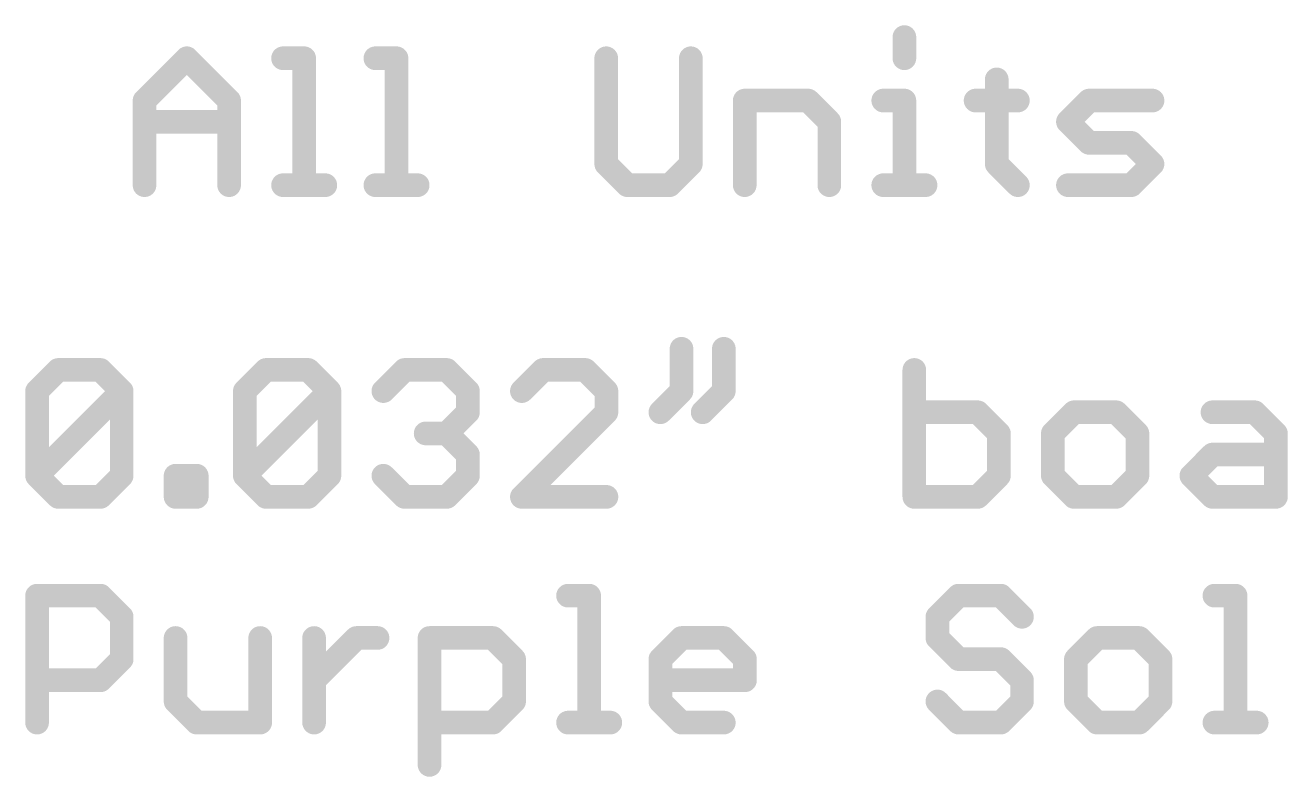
# Model space of a CAD drawing. Extents: x -10 to 102, y -14 to 18.
# Drawn here: x 41.91 to 56.83, y 0.77 to 9.65 of the extents above; entities that cross this region are included whole.
import ezdxf

# ---------------------------------------------------------------- set-up
doc = ezdxf.new("R2010")
doc.units = 0
doc.layers.add('47', color=253, linetype='CONTINUOUS')
doc.layers.add('51', color=53, linetype='CONTINUOUS')

msp = doc.modelspace()

# ---------------------------------------------------------------- linework, layer by layer
at = {"layer": '47', "const_width": 0.1397}
for points in [[(52.371, 9.5096, 1), (52.2313, 9.5096)], [(43.8691, 9.309, 1), (43.7703, 9.2102)], [(43.8691, 9.2102, 1), (43.7703, 9.309)], [(44.9569, 9.3294, 1), (44.9569, 9.1897)], [(45.2767, 9.2596, 1), (45.137, 9.2596)], [(45.2068, 9.1897, 1), (45.2068, 9.3294)], [(46.0483, 9.3294, 1), (46.0483, 9.1897)], [(46.3681, 9.2596, 1), (46.2284, 9.2596)], [(46.2983, 9.1897, 1), (46.2983, 9.3294)], [(48.8467, 9.2596, 1), (48.707, 9.2596)], [(49.8467, 9.2596, 1), (49.707, 9.2596)], [(52.2313, 9.2596, 1), (52.371, 9.2596)], [(53.4625, 9.0096, 1), (53.3228, 9.0096)], [(43.3896, 8.7596, 1), (43.2499, 8.7596)], [(43.2703, 8.809, 1), (43.3691, 8.7102)], [(44.3895, 8.7596, 1), (44.2498, 8.7596)], [(44.2702, 8.7102, 1), (44.369, 8.809)], [(50.414, 8.8295, 1), (50.414, 8.6898)], [(50.4839, 8.7596, 1), (50.3442, 8.7596)], [(51.2134, 8.809, 1), (51.1146, 8.7102)], [(51.164, 8.6898, 1), (51.164, 8.8295)], [(52.0512, 8.8295, 1), (52.0512, 8.6898)], [(52.371, 8.7596, 1), (52.2313, 8.7596)], [(52.3012, 8.6898, 1), (52.3012, 8.8295)], [(53.1426, 8.8295, 1), (53.1426, 8.6898)], [(53.6426, 8.6898, 1), (53.6426, 8.8295)], [(54.4841, 8.8295, 1), (54.4841, 8.6898)], [(54.5334, 8.7102, 1), (54.4347, 8.809)], [(55.234, 8.6898, 1), (55.234, 8.8295)], [(43.3197, 8.5795, 1), (43.3197, 8.4398)], [(44.3196, 8.4398, 1), (44.3196, 8.5795)], [(51.4838, 8.5096, 1), (51.3441, 8.5096)], [(51.3646, 8.4602, 1), (51.4634, 8.559)], [(54.2835, 8.559, 1), (54.1847, 8.4602)], [(54.1847, 8.559, 1), (54.2835, 8.4602)], [(54.4841, 8.3295, 1), (54.4841, 8.1898)], [(54.4347, 8.2103, 1), (54.5334, 8.3091)], [(55.0334, 8.3091, 1), (54.9346, 8.2103)], [(54.984, 8.1898, 1), (54.984, 8.3295)], [(48.707, 8.0097, 1), (48.8467, 8.0097)], [(48.8263, 8.0591, 1), (48.7275, 7.9603)], [(49.707, 8.0097, 1), (49.8467, 8.0097)], [(49.8262, 7.9603, 1), (49.7274, 8.0591)], [(53.442, 8.0591, 1), (53.3432, 7.9603)], [(53.3228, 8.0097, 1), (53.4625, 8.0097)], [(55.2834, 7.9603, 1), (55.1846, 8.0591)], [(55.1846, 7.9603, 1), (55.2834, 8.0591)], [(43.2499, 7.7597, 1), (43.3896, 7.7597)], [(44.2498, 7.7597, 1), (44.3895, 7.7597)], [(44.9569, 7.8296, 1), (44.9569, 7.6899)], [(45.137, 7.7597, 1), (45.2767, 7.7597)], [(45.4568, 7.6899, 1), (45.4568, 7.8296)], [(46.0483, 7.8296, 1), (46.0483, 7.6899)], [(46.2284, 7.7597, 1), (46.3681, 7.7597)], [(46.5483, 7.6899, 1), (46.5483, 7.8296)], [(49.0269, 7.8296, 1), (49.0269, 7.6899)], [(48.9775, 7.7103, 1), (49.0763, 7.8091)], [(49.4774, 7.8091, 1), (49.5762, 7.7103)], [(49.5268, 7.6899, 1), (49.5268, 7.8296)], [(50.3442, 7.7597, 1), (50.4839, 7.7597)], [(51.3441, 7.7597, 1), (51.4838, 7.7597)], [(52.0512, 7.8296, 1), (52.0512, 7.6899)], [(52.2313, 7.7597, 1), (52.371, 7.7597)], [(52.5512, 7.6899, 1), (52.5512, 7.8296)], [(53.5932, 7.7103, 1), (53.692, 7.8091)], [(54.2341, 7.8296, 1), (54.2341, 7.6899)], [(54.9346, 7.8091, 1), (55.0334, 7.7103)], [(54.984, 7.6899, 1), (54.984, 7.8296)]]:
    msp.add_lwpolyline(points, format="xyb", dxfattribs=at)
at = {"layer": '47', "const_width": 0.2794}
for points in [[(52.3012, 9.5096), (52.3012, 9.2596)], [(43.3197, 8.7596), (43.8197, 9.2596)], [(43.8197, 9.2596), (44.3196, 8.7596)], [(44.9569, 9.2596), (45.2068, 9.2596)], [(45.2068, 9.2596), (45.2068, 7.7597)], [(46.0483, 9.2596), (46.2983, 9.2596)], [(46.2983, 9.2596), (46.2983, 7.7597)], [(48.7769, 9.2596), (48.7769, 8.0097)], [(49.7768, 8.0097), (49.7768, 9.2596)], [(53.3926, 9.0096), (53.3926, 8.0097)], [(43.3197, 7.7597), (43.3197, 8.7596)], [(44.3196, 8.7596), (44.3196, 7.7597)], [(50.414, 7.7597), (50.414, 8.7596)], [(50.414, 8.7596), (51.164, 8.7596)], [(51.164, 8.7596), (51.414, 8.5096)], [(52.0512, 8.7596), (52.3012, 8.7596)], [(52.3012, 8.7596), (52.3012, 7.7597)], [(53.1426, 8.7596), (53.6426, 8.7596)], [(54.2341, 8.5096), (54.4841, 8.7596)], [(54.4841, 8.7596), (55.234, 8.7596)], [(43.3197, 8.5096), (44.3196, 8.5096)], [(51.414, 8.5096), (51.414, 7.7597)], [(54.4841, 8.2597), (54.2341, 8.5096)], [(54.984, 8.2597), (54.4841, 8.2597)], [(55.234, 8.0097), (54.984, 8.2597)], [(48.7769, 8.0097), (49.0269, 7.7597)], [(49.5268, 7.7597), (49.7768, 8.0097)], [(53.3926, 8.0097), (53.6426, 7.7597)], [(54.984, 7.7597), (55.234, 8.0097)], [(44.9569, 7.7597), (45.4568, 7.7597)], [(46.0483, 7.7597), (46.5483, 7.7597)], [(49.0269, 7.7597), (49.5268, 7.7597)], [(52.0512, 7.7597), (52.5512, 7.7597)], [(54.2341, 7.7597), (54.984, 7.7597)]]:
    msp.add_lwpolyline(points, dxfattribs=at)
at = {"layer": '51', "const_width": 0.1397}
for points in [[(49.7367, 5.8266, 1), (49.597, 5.8266)], [(50.2367, 5.8266, 1), (50.097, 5.8266)], [(42.2997, 5.6464, 1), (42.2997, 5.5067)], [(42.3491, 5.5272, 1), (42.2503, 5.626)], [(42.849, 5.626, 1), (42.7502, 5.5272)], [(42.7996, 5.5067, 1), (42.7996, 5.6464)], [(44.7554, 5.6464, 1), (44.7554, 5.5067)], [(44.8048, 5.5272, 1), (44.706, 5.626)], [(45.3048, 5.626, 1), (45.206, 5.5272)], [(45.2554, 5.5067, 1), (45.2554, 5.6464)], [(46.3926, 5.6464, 1), (46.3926, 5.5067)], [(46.442, 5.5272, 1), (46.3432, 5.626)], [(46.9419, 5.626, 1), (46.8431, 5.5272)], [(46.8925, 5.5067, 1), (46.8925, 5.6464)], [(48.0297, 5.6464, 1), (48.0297, 5.5067)], [(48.0791, 5.5272, 1), (47.9803, 5.626)], [(48.5791, 5.626, 1), (48.4803, 5.5272)], [(48.5297, 5.5067, 1), (48.5297, 5.6464)], [(52.4882, 5.5766, 1), (52.3485, 5.5766)], [(42.1196, 5.3266, 1), (41.9798, 5.3266)], [(42.0003, 5.376, 1), (42.0991, 5.2772)], [(43.1195, 5.3266, 1), (42.9798, 5.3266)], [(43.099, 5.2772, 1), (43.0002, 5.376)], [(43.0002, 5.2772, 1), (43.099, 5.376)], [(44.5753, 5.3266, 1), (44.4356, 5.3266)], [(44.456, 5.376, 1), (44.5548, 5.2772)], [(45.5752, 5.3266, 1), (45.4355, 5.3266)], [(45.5547, 5.2772, 1), (45.456, 5.376)], [(45.456, 5.2772, 1), (45.5547, 5.376)], [(46.0932, 5.376, 1), (46.192, 5.2772)], [(47.2124, 5.3266, 1), (47.0727, 5.3266)], [(47.0931, 5.2772, 1), (47.1919, 5.376)], [(47.7304, 5.376, 1), (47.8291, 5.2772)], [(48.8495, 5.3266, 1), (48.7098, 5.3266)], [(48.7303, 5.2772, 1), (48.8291, 5.376)], [(49.597, 5.3266, 1), (49.7367, 5.3266)], [(49.7163, 5.2772, 1), (49.6175, 5.376)], [(50.097, 5.3266, 1), (50.2367, 5.3266)], [(50.2162, 5.2772, 1), (50.1175, 5.376)], [(47.0727, 5.0766, 1), (47.2124, 5.0766)], [(47.1919, 5.0272, 1), (47.0931, 5.126)], [(48.7098, 5.0766, 1), (48.8495, 5.0766)], [(48.8291, 5.0272, 1), (48.7303, 5.126)], [(49.3675, 5.126, 1), (49.4663, 5.0272)], [(49.8675, 5.126, 1), (49.9663, 5.0272)], [(52.4184, 5.1465, 1), (52.4184, 5.0068)], [(53.2177, 5.126, 1), (53.1189, 5.0272)], [(53.1683, 5.0068, 1), (53.1683, 5.1465)], [(54.3055, 5.1465, 1), (54.3055, 5.0068)], [(54.3549, 5.0272, 1), (54.2561, 5.126)], [(54.8548, 5.126, 1), (54.7561, 5.0272)], [(54.8055, 5.0068, 1), (54.8055, 5.1465)], [(55.9426, 5.1465, 1), (55.9426, 5.0068)], [(56.492, 5.126, 1), (56.3932, 5.0272)], [(56.4426, 5.0068, 1), (56.4426, 5.1465)], [(46.6425, 4.8965, 1), (46.6425, 4.7568)], [(46.9419, 4.876, 1), (46.8431, 4.7772)], [(46.8431, 4.876, 1), (46.9419, 4.7772)], [(46.8925, 4.7568, 1), (46.8925, 4.8965)], [(53.4881, 4.8266, 1), (53.3484, 4.8266)], [(53.3689, 4.7772, 1), (53.4677, 4.876)], [(54.1254, 4.8266, 1), (53.9857, 4.8266)], [(54.0061, 4.876, 1), (54.1049, 4.7772)], [(55.1253, 4.8266, 1), (54.9856, 4.8266)], [(55.006, 4.7772, 1), (55.1048, 4.876)], [(56.7624, 4.8266, 1), (56.6227, 4.8266)], [(56.6432, 4.7772, 1), (56.742, 4.876)], [(47.2124, 4.5767, 1), (47.0727, 4.5767)], [(47.0931, 4.5273, 1), (47.1919, 4.6261)], [(55.9426, 4.6465, 1), (55.9426, 4.5068)], [(55.992, 4.5273, 1), (55.8933, 4.6261)], [(56.6926, 4.5068, 1), (56.6926, 4.6465)], [(41.9798, 4.3267, 1), (42.1196, 4.3267)], [(42.0991, 4.3761, 1), (42.0003, 4.2773)], [(42.0003, 4.3761, 1), (42.0991, 4.2773)], [(42.9798, 4.3267, 1), (43.1195, 4.3267)], [(43.099, 4.2773, 1), (43.0002, 4.3761)], [(43.7567, 4.3267, 1), (43.617, 4.3267)], [(43.6869, 4.3965, 1), (43.6869, 4.2568)], [(44.0067, 4.3267, 1), (43.867, 4.3267)], [(43.9368, 4.2568, 1), (43.9368, 4.3965)], [(44.5548, 4.3761, 1), (44.456, 4.2773)], [(44.456, 4.3761, 1), (44.5548, 4.2773)], [(44.4356, 4.3267, 1), (44.5753, 4.3267)], [(45.4355, 4.3267, 1), (45.5752, 4.3267)], [(45.5547, 4.2773, 1), (45.456, 4.3761)], [(46.192, 4.3761, 1), (46.0932, 4.2773)], [(47.0727, 4.3267, 1), (47.2124, 4.3267)], [(47.1919, 4.2773, 1), (47.0931, 4.3761)], [(53.3484, 4.3267, 1), (53.4881, 4.3267)], [(53.4677, 4.2773, 1), (53.3689, 4.3761)], [(54.1049, 4.3761, 1), (54.0061, 4.2773)], [(53.9857, 4.3267, 1), (54.1254, 4.3267)], [(54.9856, 4.3267, 1), (55.1253, 4.3267)], [(55.1048, 4.2773, 1), (55.006, 4.3761)], [(55.7421, 4.3761, 1), (55.6433, 4.2773)], [(55.6433, 4.3761, 1), (55.7421, 4.2773)], [(42.2997, 4.1465, 1), (42.2997, 4.0069)], [(42.2503, 4.0273, 1), (42.3491, 4.1261)], [(42.7502, 4.1261, 1), (42.849, 4.0273)], [(42.7996, 4.0069, 1), (42.7996, 4.1465)], [(43.6869, 4.1465, 1), (43.6869, 4.0069)], [(43.9368, 4.0069, 1), (43.9368, 4.1465)], [(44.7554, 4.1465, 1), (44.7554, 4.0069)], [(44.706, 4.0273, 1), (44.8048, 4.1261)], [(45.206, 4.1261, 1), (45.3048, 4.0273)], [(45.2554, 4.0069, 1), (45.2554, 4.1465)], [(46.3926, 4.1465, 1), (46.3926, 4.0069)], [(46.3432, 4.0273, 1), (46.442, 4.1261)], [(46.8431, 4.1261, 1), (46.9419, 4.0273)], [(46.8925, 4.0069, 1), (46.8925, 4.1465)], [(47.7797, 4.1465, 1), (47.7797, 4.0069)], [(47.7304, 4.1261, 1), (47.8291, 4.0273)], [(48.7797, 4.0069, 1), (48.7797, 4.1465)], [(52.4184, 4.1465, 1), (52.4184, 4.0069)], [(53.1189, 4.1261, 1), (53.2177, 4.0273)], [(53.1683, 4.0069, 1), (53.1683, 4.1465)], [(54.3055, 4.1465, 1), (54.3055, 4.0069)], [(54.2561, 4.0273, 1), (54.3549, 4.1261)], [(54.7561, 4.1261, 1), (54.8548, 4.0273)], [(54.8055, 4.0069, 1), (54.8055, 4.1465)], [(55.9426, 4.1465, 1), (55.9426, 4.0069)], [(55.8933, 4.0273, 1), (55.992, 4.1261)], [(56.6926, 4.0069, 1), (56.6926, 4.1465)], [(43.617, 4.0767, 1), (43.7567, 4.0767)], [(43.867, 4.0767, 1), (44.0067, 4.0767)], [(52.3485, 4.0767, 1), (52.4882, 4.0767)], [(56.6227, 4.0767, 1), (56.7624, 4.0767)], [(42.1196, 2.9096, 1), (41.9798, 2.9096)], [(42.0497, 2.9794, 1), (42.0497, 2.8397)], [(42.849, 2.959, 1), (42.7502, 2.8602)], [(42.7996, 2.8397, 1), (42.7996, 2.9794)], [(48.3255, 2.9794, 1), (48.3255, 2.8397)], [(48.6453, 2.9096, 1), (48.5056, 2.9096)], [(48.5754, 2.8397, 1), (48.5754, 2.9794)], [(52.9412, 2.9794, 1), (52.9412, 2.8397)], [(52.9906, 2.8602, 1), (52.8918, 2.959)], [(53.4905, 2.959, 1), (53.3918, 2.8602)], [(53.4412, 2.8397, 1), (53.4412, 2.9794)], [(55.9655, 2.9794, 1), (55.9655, 2.8397)], [(56.2854, 2.9096, 1), (56.1457, 2.9096)], [(56.2155, 2.8397, 1), (56.2155, 2.9794)], [(43.1195, 2.6596, 1), (42.9798, 2.6596)], [(43.0002, 2.6102, 1), (43.099, 2.709)], [(52.7611, 2.6596, 1), (52.6214, 2.6596)], [(52.6418, 2.709, 1), (52.7406, 2.6102)], [(53.6417, 2.6102, 1), (53.7405, 2.709)], [(43.7567, 2.4096, 1), (43.617, 2.4096)], [(44.7566, 2.4096, 1), (44.6169, 2.4096)], [(45.3939, 2.4096, 1), (45.2542, 2.4096)], [(45.824, 2.4795, 1), (45.824, 2.3398)], [(45.8734, 2.3602, 1), (45.7746, 2.459)], [(46.074, 2.3398, 1), (46.074, 2.4795)], [(46.6883, 2.4795, 1), (46.6883, 2.3398)], [(46.7582, 2.4096, 1), (46.6185, 2.4096)], [(47.4876, 2.459, 1), (47.3889, 2.3602)], [(47.4383, 2.3398, 1), (47.4383, 2.4795)], [(49.6669, 2.4795, 1), (49.6669, 2.3398)], [(49.7163, 2.3602, 1), (49.6175, 2.459)], [(50.2162, 2.459, 1), (50.1175, 2.3602)], [(50.1668, 2.3398, 1), (50.1668, 2.4795)], [(52.7406, 2.459, 1), (52.6418, 2.3602)], [(54.5784, 2.4795, 1), (54.5784, 2.3398)], [(54.6277, 2.3602, 1), (54.529, 2.459)], [(55.1277, 2.459, 1), (55.0289, 2.3602)], [(55.0783, 2.3398, 1), (55.0783, 2.4795)], [(52.6214, 2.4096, 1), (52.7611, 2.4096)], [(43.099, 2.1102, 1), (43.0002, 2.209)], [(47.7581, 2.1596, 1), (47.6184, 2.1596)], [(47.6388, 2.1102, 1), (47.7376, 2.209)], [(49.4868, 2.1596, 1), (49.3471, 2.1596)], [(49.3675, 2.209, 1), (49.4663, 2.1102)], [(50.4867, 2.1596, 1), (50.347, 2.1596)], [(50.3674, 2.1102, 1), (50.4662, 2.209)], [(52.9412, 2.2295, 1), (52.9412, 2.0898)], [(52.8918, 2.1102, 1), (52.9906, 2.209)], [(53.4905, 2.209, 1), (53.3918, 2.1102)], [(53.4412, 2.0898, 1), (53.4412, 2.2295)], [(54.3982, 2.1596, 1), (54.2585, 2.1596)], [(54.279, 2.209, 1), (54.3778, 2.1102)], [(55.3981, 2.1596, 1), (55.2584, 2.1596)], [(55.2789, 2.1102, 1), (55.3777, 2.209)], [(42.9798, 2.1596, 1), (43.1195, 2.1596)], [(42.0497, 1.9795, 1), (42.0497, 1.8398)], [(42.7502, 1.9591, 1), (42.849, 1.8603)], [(42.7996, 1.8398, 1), (42.7996, 1.9795)], [(45.2746, 1.9591, 1), (45.3734, 1.8603)], [(49.4169, 1.9795, 1), (49.4169, 1.8398)], [(50.347, 1.9097, 1), (50.4867, 1.9097)], [(50.4168, 1.8398, 1), (50.4168, 1.9795)], [(53.761, 1.9097, 1), (53.6213, 1.9097)], [(53.6417, 1.8603, 1), (53.7405, 1.9591)], [(43.7362, 1.7091, 1), (43.6375, 1.6103)], [(47.7376, 1.6103, 1), (47.6388, 1.7091)], [(49.4663, 1.7091, 1), (49.3675, 1.6103)], [(52.7406, 1.7091, 1), (52.6418, 1.6103)], [(53.7405, 1.6103, 1), (53.6417, 1.7091)], [(54.3778, 1.7091, 1), (54.279, 1.6103)], [(55.3777, 1.6103, 1), (55.2789, 1.7091)], [(43.617, 1.6597, 1), (43.7567, 1.6597)], [(47.6184, 1.6597, 1), (47.7581, 1.6597)], [(49.3471, 1.6597, 1), (49.4868, 1.6597)], [(53.6213, 1.6597, 1), (53.761, 1.6597)], [(54.2585, 1.6597, 1), (54.3982, 1.6597)], [(55.2584, 1.6597, 1), (55.3981, 1.6597)], [(43.9368, 1.4796, 1), (43.9368, 1.3399)], [(43.8874, 1.3603, 1), (43.9862, 1.4591)], [(44.6868, 1.3399, 1), (44.6868, 1.4796)], [(46.6883, 1.4796, 1), (46.6883, 1.3399)], [(47.3889, 1.4591, 1), (47.4876, 1.3603)], [(47.4383, 1.3399, 1), (47.4383, 1.4796)], [(48.3255, 1.4796, 1), (48.3255, 1.3399)], [(48.8254, 1.3399, 1), (48.8254, 1.4796)], [(49.6669, 1.4796, 1), (49.6669, 1.3399)], [(49.6175, 1.3603, 1), (49.7163, 1.4591)], [(50.1668, 1.3399, 1), (50.1668, 1.4796)], [(52.9412, 1.4796, 1), (52.9412, 1.3399)], [(52.8918, 1.3603, 1), (52.9906, 1.4591)], [(53.3918, 1.4591, 1), (53.4905, 1.3603)], [(53.4412, 1.3399, 1), (53.4412, 1.4796)], [(54.5784, 1.4796, 1), (54.5784, 1.3399)], [(54.529, 1.3603, 1), (54.6277, 1.4591)], [(55.0289, 1.4591, 1), (55.1277, 1.3603)], [(55.0783, 1.3399, 1), (55.0783, 1.4796)], [(55.9655, 1.4796, 1), (55.9655, 1.3399)], [(56.4655, 1.3399, 1), (56.4655, 1.4796)], [(41.9798, 1.4097, 1), (42.1196, 1.4097)], [(44.6169, 1.4097, 1), (44.7566, 1.4097)], [(45.2542, 1.4097, 1), (45.3939, 1.4097)], [(48.5056, 1.4097, 1), (48.6453, 1.4097)], [(56.1457, 1.4097, 1), (56.2854, 1.4097)], [(46.6185, 0.9097, 1), (46.7582, 0.9097)]]:
    msp.add_lwpolyline(points, format="xyb", dxfattribs=at)
at = {"layer": '51', "const_width": 0.2794}
for points in [[(49.6669, 5.8266), (49.6669, 5.3266)], [(50.1668, 5.8266), (50.1668, 5.3266)], [(42.0497, 5.3266), (42.2997, 5.5766)], [(42.2997, 5.5766), (42.7996, 5.5766)], [(42.7996, 5.5766), (43.0496, 5.3266)], [(44.5054, 5.3266), (44.7554, 5.5766)], [(44.7554, 5.5766), (45.2554, 5.5766)], [(45.2554, 5.5766), (45.5054, 5.3266)], [(46.1426, 5.3266), (46.3926, 5.5766)], [(46.3926, 5.5766), (46.8925, 5.5766)], [(46.8925, 5.5766), (47.1425, 5.3266)], [(48.0297, 5.5766), (47.7797, 5.3266)], [(48.5297, 5.5766), (48.0297, 5.5766)], [(48.7797, 5.3266), (48.5297, 5.5766)], [(52.4184, 5.5766), (52.4184, 4.0767)], [(42.0497, 4.3267), (42.0497, 5.3266)], [(42.0497, 4.3267), (43.0496, 5.3266)], [(43.0496, 5.3266), (43.0496, 4.3267)], [(44.5054, 4.3267), (44.5054, 5.3266)], [(44.5054, 4.3267), (45.5054, 5.3266)], [(45.5054, 5.3266), (45.5054, 4.3267)], [(47.1425, 5.3266), (47.1425, 5.0766)], [(48.7797, 5.0766), (48.7797, 5.3266)], [(49.6669, 5.3266), (49.4169, 5.0766)], [(50.1668, 5.3266), (49.9169, 5.0766)], [(47.1425, 5.0766), (46.8925, 4.8266)], [(47.7797, 4.0767), (48.7797, 5.0766)], [(53.1683, 5.0766), (52.4184, 5.0766)], [(53.4183, 4.8266), (53.1683, 5.0766)], [(54.3055, 5.0766), (54.0555, 4.8266)], [(54.8055, 5.0766), (54.3055, 5.0766)], [(55.0554, 4.8266), (54.8055, 5.0766)], [(55.9426, 5.0766), (56.4426, 5.0766)], [(56.4426, 5.0766), (56.6926, 4.8266)], [(46.8925, 4.8266), (46.6425, 4.8266)], [(46.8925, 4.8266), (47.1425, 4.5767)], [(53.4183, 4.3267), (53.4183, 4.8266)], [(54.0555, 4.8266), (54.0555, 4.3267)], [(55.0554, 4.3267), (55.0554, 4.8266)], [(56.6926, 4.8266), (56.6926, 4.0767)], [(47.1425, 4.5767), (47.1425, 4.3267)], [(55.6927, 4.3267), (55.9426, 4.5767)], [(55.9426, 4.5767), (56.6926, 4.5767)], [(42.2997, 4.0767), (42.0497, 4.3267)], [(43.0496, 4.3267), (42.7996, 4.0767)], [(43.6869, 4.0767), (43.6869, 4.3267)], [(43.6869, 4.3267), (43.9368, 4.3267)], [(43.9368, 4.3267), (43.9368, 4.0767)], [(44.7554, 4.0767), (44.5054, 4.3267)], [(45.5054, 4.3267), (45.2554, 4.0767)], [(46.3926, 4.0767), (46.1426, 4.3267)], [(47.1425, 4.3267), (46.8925, 4.0767)], [(53.1683, 4.0767), (53.4183, 4.3267)], [(54.0555, 4.3267), (54.3055, 4.0767)], [(54.8055, 4.0767), (55.0554, 4.3267)], [(55.9426, 4.0767), (55.6927, 4.3267)], [(42.7996, 4.0767), (42.2997, 4.0767)], [(43.9368, 4.0767), (43.6869, 4.0767)], [(45.2554, 4.0767), (44.7554, 4.0767)], [(46.8925, 4.0767), (46.3926, 4.0767)], [(48.7797, 4.0767), (47.7797, 4.0767)], [(52.4184, 4.0767), (53.1683, 4.0767)], [(54.3055, 4.0767), (54.8055, 4.0767)], [(56.6926, 4.0767), (55.9426, 4.0767)], [(42.0497, 1.4097), (42.0497, 2.9096)], [(42.0497, 2.9096), (42.7996, 2.9096)], [(42.7996, 2.9096), (43.0496, 2.6596)], [(48.3255, 2.9096), (48.5754, 2.9096)], [(48.5754, 2.9096), (48.5754, 1.4097)], [(52.9412, 2.9096), (52.6912, 2.6596)], [(53.4412, 2.9096), (52.9412, 2.9096)], [(53.6911, 2.6596), (53.4412, 2.9096)], [(55.9655, 2.9096), (56.2155, 2.9096)], [(56.2155, 2.9096), (56.2155, 1.4097)], [(43.0496, 2.6596), (43.0496, 2.1596)], [(52.6912, 2.6596), (52.6912, 2.4096)], [(43.6869, 2.4096), (43.6869, 1.6597)], [(44.6868, 1.4097), (44.6868, 2.4096)], [(45.324, 1.4097), (45.324, 2.4096)], [(45.324, 1.9097), (45.824, 2.4096)], [(45.824, 2.4096), (46.074, 2.4096)], [(46.6883, 0.9097), (46.6883, 2.4096)], [(46.6883, 2.4096), (47.4383, 2.4096)], [(47.4383, 2.4096), (47.6882, 2.1596)], [(49.4169, 2.1596), (49.6669, 2.4096)], [(49.6669, 2.4096), (50.1668, 2.4096)], [(50.1668, 2.4096), (50.4168, 2.1596)], [(52.6912, 2.4096), (52.9412, 2.1596)], [(54.5784, 2.4096), (54.3284, 2.1596)], [(55.0783, 2.4096), (54.5784, 2.4096)], [(55.3283, 2.1596), (55.0783, 2.4096)], [(43.0496, 2.1596), (42.7996, 1.9097)], [(47.6882, 2.1596), (47.6882, 1.6597)], [(49.4169, 1.6597), (49.4169, 2.1596)], [(50.4168, 2.1596), (50.4168, 1.9097)], [(52.9412, 2.1596), (53.4412, 2.1596)], [(53.4412, 2.1596), (53.6911, 1.9097)], [(54.3284, 2.1596), (54.3284, 1.6597)], [(55.3283, 1.6597), (55.3283, 2.1596)], [(42.7996, 1.9097), (42.0497, 1.9097)], [(50.4168, 1.9097), (49.4169, 1.9097)], [(53.6911, 1.9097), (53.6911, 1.6597)], [(43.6869, 1.6597), (43.9368, 1.4097)], [(47.6882, 1.6597), (47.4383, 1.4097)], [(49.6669, 1.4097), (49.4169, 1.6597)], [(52.9412, 1.4097), (52.6912, 1.6597)], [(53.6911, 1.6597), (53.4412, 1.4097)], [(54.3284, 1.6597), (54.5784, 1.4097)], [(55.0783, 1.4097), (55.3283, 1.6597)], [(43.9368, 1.4097), (44.6868, 1.4097)], [(47.4383, 1.4097), (46.6883, 1.4097)], [(48.3255, 1.4097), (48.8254, 1.4097)], [(50.1668, 1.4097), (49.6669, 1.4097)], [(53.4412, 1.4097), (52.9412, 1.4097)], [(54.5784, 1.4097), (55.0783, 1.4097)], [(55.9655, 1.4097), (56.4655, 1.4097)]]:
    msp.add_lwpolyline(points, dxfattribs=at)

doc.saveas('drawing.dxf')
